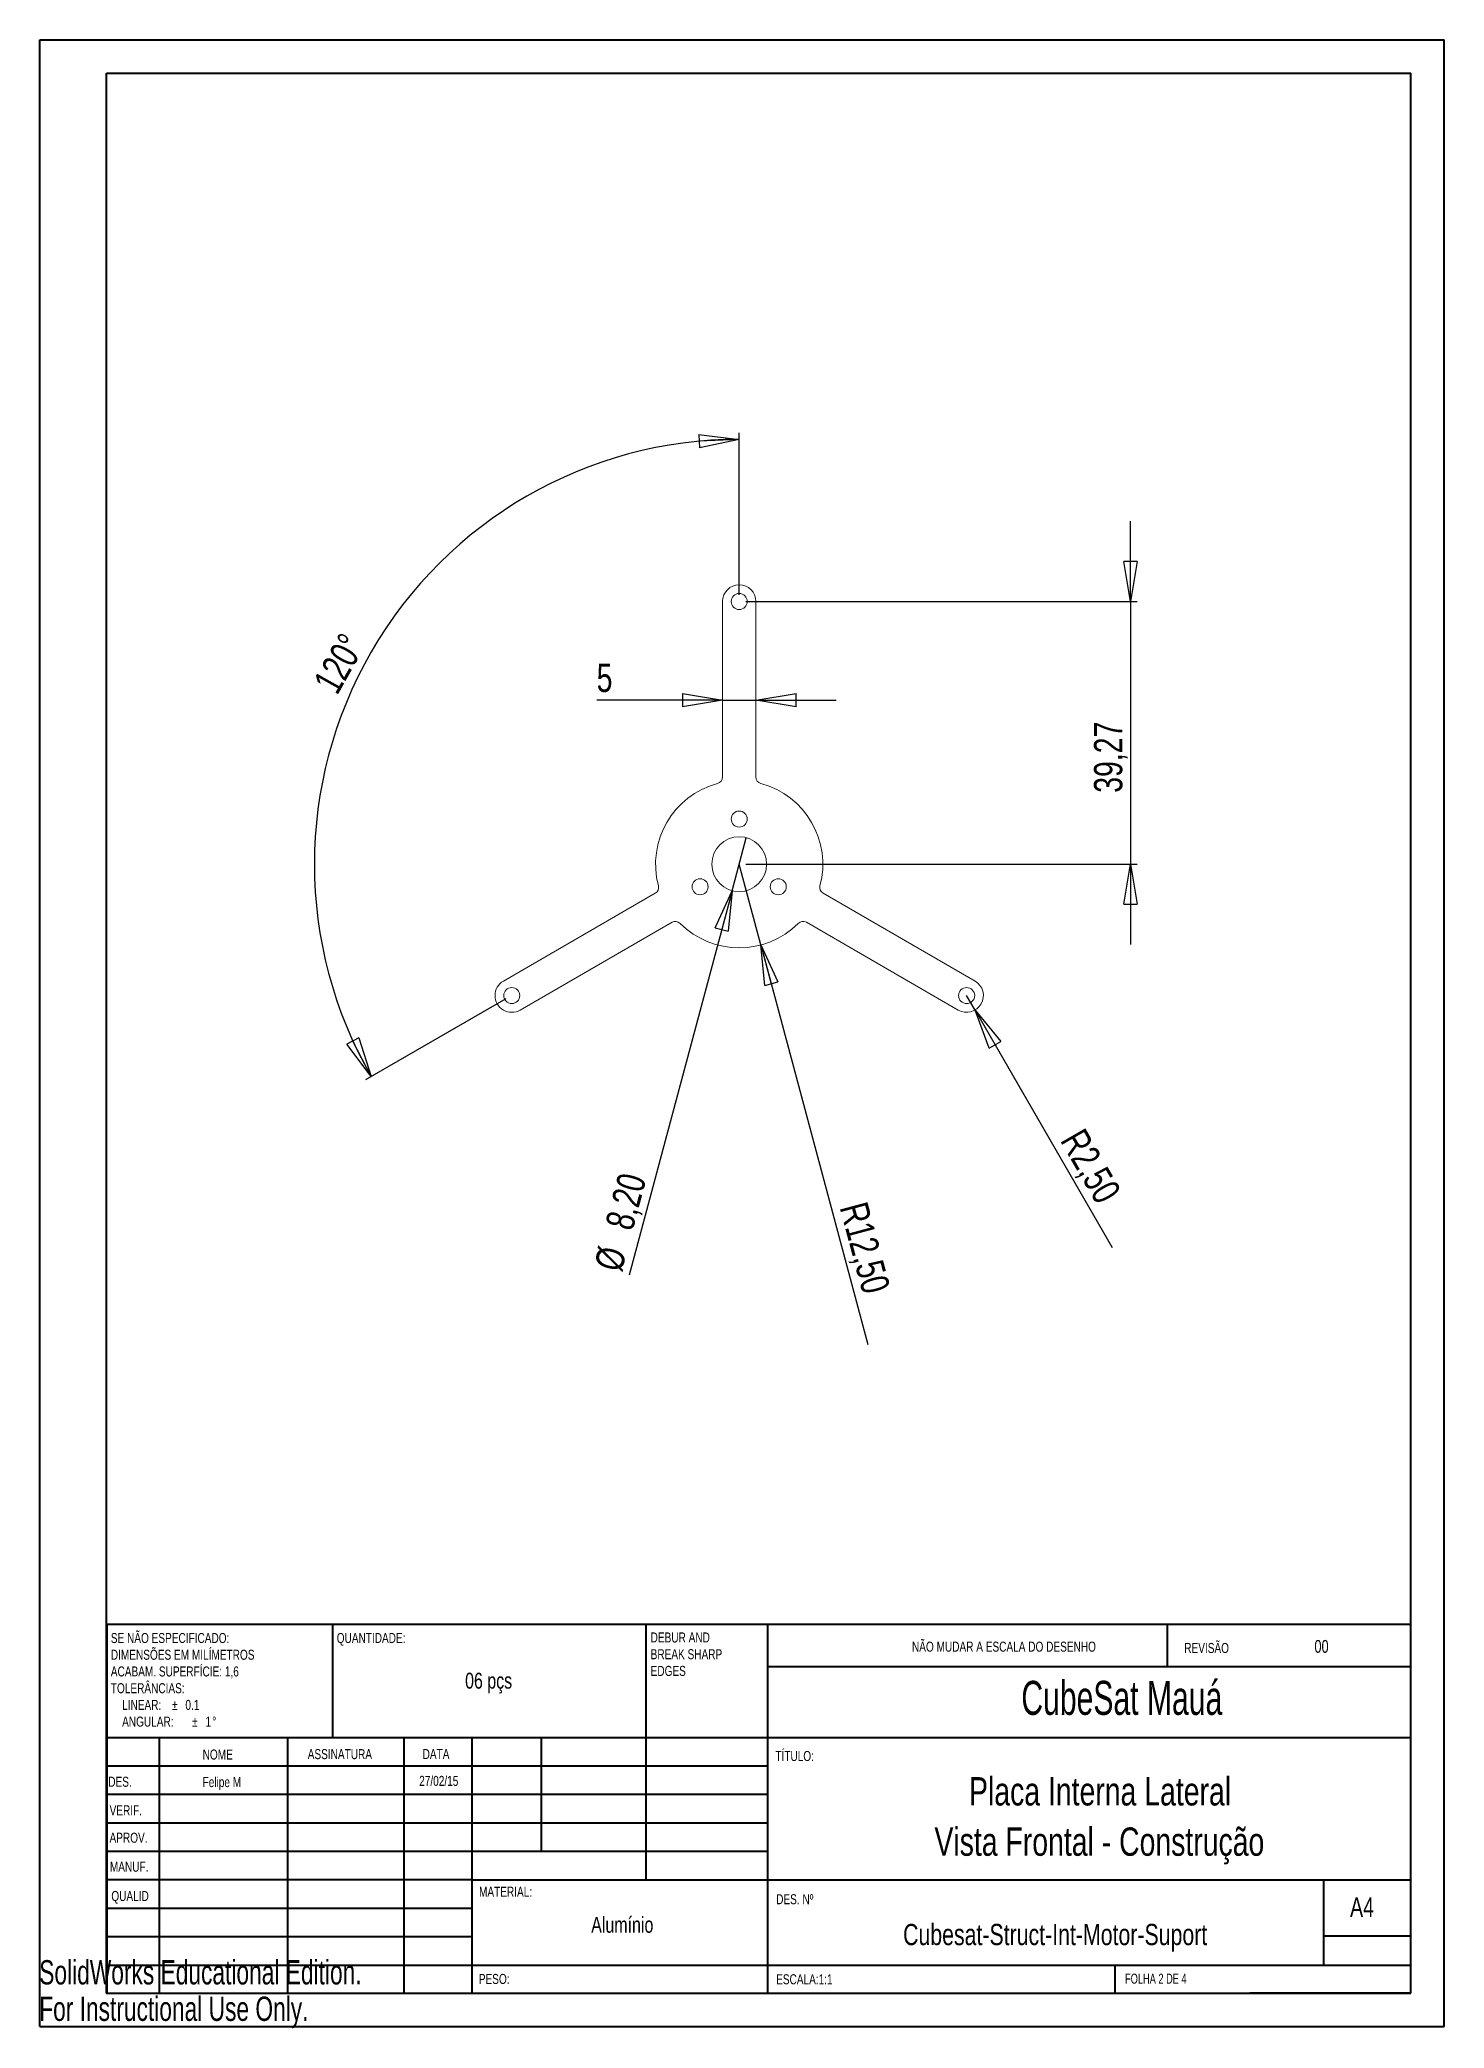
# Paper-space layout 'Folha02' of a CAD drawing. Header units: millimetres. Extents: x 0 to 210, y 0 to 297.
import ezdxf

# ---------------------------------------------------------------- set-up
doc = ezdxf.new("R2010")
doc.units = ezdxf.units.MM
doc.layers.add('FORMAT', color=7, linetype='Continuous')
doc.styles.add('SLDTEXTSTYLE0', font='TXT', dxfattribs={"width": 0.75})
doc.styles.add('SLDTEXTSTYLE1', font='TXT', dxfattribs={"width": 0.663})
doc.styles.add('SLDTEXTSTYLE2', font='TXT', dxfattribs={"width": 0.6875})
doc.styles.add('SLDTEXTSTYLE3', font='TXT', dxfattribs={"width": 0.7})
doc.dimstyles.new('SLDDIMSTYLE0', dxfattribs={"dimtxt": 4.233333, "dimasz": 5.9944, "dimexe": 0, "dimexo": 0.0625, "dimgap": 1.058333, "dimtad": 1, "dimrnd": 1e-09, "dimzin": 12, "dimdsep": 46, "dimtxsty": 'SLDTEXTSTYLE0', "dimblk1": 'CLOSED', "dimblk2": 'CLOSED', "dimsah": 1, "dimcen": 0, "dimadec": 0, "dimazin": 3, "dimtfac": 1, "dimtofl": 0, "dimtmove": 0, "dimatfit": 3, "dimldrblk": 'CLOSED', "dimfxl": 0, "dimfrac": 2, "dimtolj": 1, "dimtzin": 12, "dimarcsym": 0})
doc.dimstyles.new('SLDDIMSTYLE1', dxfattribs={"dimtxt": 4.233333, "dimasz": 5.9944, "dimexe": 0, "dimexo": 0.0625, "dimgap": 1.058333, "dimtad": 1, "dimrnd": 1e-09, "dimzin": 12, "dimdsep": 46, "dimtxsty": 'SLDTEXTSTYLE0', "dimblk1": 'NONE', "dimblk2": 'CLOSED', "dimsah": 1, "dimcen": 0, "dimadec": 0, "dimazin": 3, "dimtfac": 1, "dimtmove": 0, "dimatfit": 3, "dimldrblk": 'NONE', "dimfxl": 0, "dimfrac": 2, "dimtolj": 1, "dimtzin": 12, "dimarcsym": 0})
doc.dimstyles.new('SLDDIMSTYLE2', dxfattribs={"dimtxt": 4.233333, "dimasz": 5.9944, "dimexe": 0, "dimexo": 0.0625, "dimgap": 1.058333, "dimtad": 1, "dimrnd": 1e-09, "dimzin": 12, "dimdsep": 46, "dimtxsty": 'SLDTEXTSTYLE0', "dimblk1": 'CLOSED', "dimblk2": 'CLOSED', "dimsah": 1, "dimcen": 0.09, "dimadec": 0, "dimazin": 3, "dimtfac": 1, "dimtmove": 0, "dimatfit": 0, "dimldrblk": 'CLOSED', "dimfxl": 0, "dimfrac": 2, "dimtolj": 1, "dimtzin": 12, "dimarcsym": 0})
doc.dimstyles.new('SLDDIMSTYLE3', dxfattribs={"dimtxt": 4.233333, "dimasz": 5.9944, "dimexe": 0, "dimexo": 0.0625, "dimgap": 1.058333, "dimtad": 1, "dimdec": 4, "dimzin": 12, "dimdsep": 46, "dimtxsty": 'SLDTEXTSTYLE0', "dimblk1": 'CLOSED', "dimblk2": 'CLOSED', "dimsah": 1, "dimcen": 0.09, "dimazin": 3, "dimtfac": 1, "dimtofl": 0, "dimtmove": 0, "dimatfit": 3, "dimldrblk": 'CLOSED', "dimfxl": 0, "dimfrac": 2, "dimtolj": 1, "dimtzin": 12, "dimarcsym": 0})

# ---------------------------------------------------------------- blocks, each defined once
blk = doc.blocks.new('SW_NOTE_2')
at = {"color": 0, "linetype": 'Continuous', "lineweight": 0, "char_height": 1.5, "attachment_point": 1, "style": 'SLDTEXTSTYLE0'}
for s, insert in [('DEBUR AND', (0, 1.93)), ('BREAK SHARP', (0, -0.57)), ('EDGES', (0, -3.07))]:
    blk.add_mtext(s, dxfattribs=dict(at, insert=insert))
blk = doc.blocks.new('SW_NOTE_3')
at = {"color": 0, "linetype": 'Continuous', "lineweight": 0, "char_height": 1.5, "attachment_point": 1, "style": 'SLDTEXTSTYLE0'}
for s, insert in [('SE NÃO ESPECIFICADO:', (0, 1.93)), ('ACABAM. SUPERFÍCIE: 1,6', (0, -3.07)), ('DIMENSÕES EM MILÍMETROS', (0, -0.57)), ('TOLERÂNCIAS:', (0, -5.57)), ('LINEAR:', (1.69, -8.07)), ('%%p', (9.16, -8.07)), ('0.1', (11.15, -8.07)), ('ANGULAR:', (1.69, -10.57)), ('%%p', (12.16, -10.57)), ('1', (14.15, -10.57)), ('%%d', (15.16, -10.57))]:
    blk.add_mtext(s, dxfattribs=dict(at, insert=insert))
blk = doc.blocks.new('_CLOSED')
at = {"color": 0, "linetype": 'ByBlock', "lineweight": -2}
for p, q in [((-1, 0.166667), (0, 0)), ((-1, 0.166667), (-1, -0.166667)), ((0, 0), (-1, -0.166667)), ((0, 0), (-1, 0))]:
    blk.add_line(p, q, dxfattribs=at)
blk = doc.blocks.new('_D')
at = {"layer": 'FORMAT'}
for q in [(104.66, 173.97), (123.9, 102.15)]:
    blk.add_line((107.9, 161.89), q, dxfattribs=at)
at = {"layer": 'FORMAT', "xscale": 5.9944, "yscale": 5.9944, "rotation": 105.0000000000002}
blk.add_blockref('_CLOSED', (107.9, 161.89, 10.7), dxfattribs=at)
at = {"layer": 'FORMAT', "insert": (123.75, 123.78, 10.7), "char_height": 4.233, "attachment_point": 1, "rotation": 285, "style": 'SLDTEXTSTYLE0'}
blk.add_mtext('R12,50', dxfattribs=at)
blk = doc.blocks.new('_D_1')
at = {"layer": 'FORMAT'}
for q in [(105.72, 177.93), (88.2, 112.53)]:
    blk.add_line((103.6, 170.01), q, dxfattribs=at)
at = {"layer": 'FORMAT', "xscale": 5.9944, "yscale": 5.9944, "rotation": 75.00000000000014}
blk.add_blockref('_CLOSED', (103.6, 170.01, 10.7), dxfattribs=at)
at = {"layer": 'FORMAT', "char_height": 4.233, "attachment_point": 1, "rotation": 75, "style": 'SLDTEXTSTYLE0'}
for s, insert in [('8,20', (84.59, 120.11, 10.7)), ('%%c', (82.93, 113.94, 10.7))]:
    blk.add_mtext(s, dxfattribs=dict(at, insert=insert))
blk = doc.blocks.new('_NONE')
blk = doc.blocks.new('_D_2')
at = {"layer": 'FORMAT'}
for q in [(138.67, 154.33), (160.43, 116.65)]:
    blk.add_line((139.92, 152.17), q, dxfattribs=at)
at = {"layer": 'FORMAT', "xscale": 5.9944, "yscale": 5.9944, "rotation": 120.0000000000003}
blk.add_blockref('_CLOSED', (139.92, 152.17, 10.7), dxfattribs=at)
at = {"layer": 'FORMAT', "insert": (156.24, 134.79, 10.7), "char_height": 4.233, "attachment_point": 1, "rotation": 300, "style": 'SLDTEXTSTYLE0'}
blk.add_mtext('R2,50', dxfattribs=at)
blk = doc.blocks.new('_D_3')
at = {"layer": 'FORMAT'}
for p, q in [((163.17, 213.24), (163.17, 225.23)), ((105.65, 213.24), (164.16, 213.24)), ((163.17, 213.24), (163.17, 173.97)), ((105.65, 173.97), (164.16, 173.97)), ((163.17, 173.97), (163.17, 161.98))]:
    blk.add_line(p, q, dxfattribs=at)
at = {"layer": 'FORMAT', "xscale": 5.9944, "yscale": 5.9944}
for p, rotation in [((163.17, 213.24, 10.7), 270.0000000000003), ((163.17, 173.97, 10.7), 90.00000000000031)]:
    blk.add_blockref('_CLOSED', p, dxfattribs=dict(at, rotation=rotation))
at = {"layer": 'FORMAT', "insert": (157.71, 184.65, 10.7), "char_height": 4.233, "attachment_point": 1, "rotation": 90, "style": 'SLDTEXTSTYLE0'}
blk.add_mtext('39,27', dxfattribs=at)
blk = doc.blocks.new('_D_4')
at = {"layer": 'FORMAT'}
for p, q in [((104.66, 214.23), (104.66, 238.47)), ((69.79, 153.84), (48.8, 141.72))]:
    blk.add_line(p, q, dxfattribs=at)
blk.add_arc((104.66, 173.97), 63.52, 90, 210, dxfattribs=at)
at = {"layer": 'FORMAT', "xscale": 5.9944, "yscale": 5.9944}
for p, rotation in [((104.66, 237.48, 10.7), 2.695718588353889), ((49.65, 142.21, 10.7), 297.304281411647)]:
    blk.add_blockref('_CLOSED', p, dxfattribs=dict(at, rotation=rotation))
at = {"layer": 'FORMAT', "insert": (40.84, 201.18, 10.7), "char_height": 4.233, "attachment_point": 1, "rotation": 60.6728, "style": 'SLDTEXTSTYLE0'}
blk.add_mtext('120°', dxfattribs=at)
blk = doc.blocks.new('_D_5')
at = {"layer": 'FORMAT'}
for p, q in [((102.16, 198.48), (83.35, 198.48)), ((102.16, 198.48), (107.16, 198.48)), ((107.16, 198.48), (119.15, 198.48))]:
    blk.add_line(p, q, dxfattribs=at)
at = {"layer": 'FORMAT', "xscale": 5.9944, "yscale": 5.9944}
blk.add_blockref('_CLOSED', (102.16, 198.48, 10.7), dxfattribs=at)
at = {"layer": 'FORMAT', "xscale": 5.9944, "yscale": 5.9944, "rotation": 180.0000000000003}
blk.add_blockref('_CLOSED', (107.16, 198.48, 10.7), dxfattribs=at)
at = {"layer": 'FORMAT', "insert": (83.35, 203.94, 10.7), "char_height": 4.23, "attachment_point": 1, "style": 'SLDTEXTSTYLE0'}
blk.add_mtext('5', dxfattribs=at)

psp = doc.layouts.new('Folha02')

# ---------------------------------------------------------------- linework, layer by layer
at = {"color": 7, "linetype": 'Continuous', "lineweight": 40}
for p, q in [((0.07884, 0.21478), (0.07884, 297.21478)), ((0.07884, 297.21478), (210.07884, 297.21478)), ((210.07884, 0.21478), (210.07884, 297.21478)), ((210.07884, 292.21478), (210.07884, 297.21478)), ((10.07884, 292.21478), (205.07884, 292.21478)), ((10.07884, 5.21478), (10.07884, 292.21478)), ((205.07884, 5.21478), (205.07884, 292.21478)), ((10.11082, 60.37093), (205.07884, 60.37093)), ((10.11082, 60.37093), (10.11082, 5.12093)), ((43.91082, 43.37093), (43.91082, 60.37093)), ((90.71082, 60.37093), (90.71082, 22.12093)), ((108.91082, 60.37093), (108.91082, 5.12093)), ((168.67884, 54.08978), (168.67884, 60.46478)), ((205.07884, 53.99593), (108.91082, 53.99593)), ((205.07884, 43.37093), (10.11082, 43.37093)), ((17.91082, 43.37093), (17.91082, 5.12093)), ((37.10177, 43.37093), (37.10177, 5.12093)), ((54.50975, 43.37093), (54.50975, 5.12093)), ((64.71082, 5.12093), (64.71082, 43.37093)), ((75.11082, 26.37093), (75.11082, 43.37093)), ((108.91082, 39.12093), (10.11082, 39.12093)), ((108.91082, 34.87093), (10.11082, 34.87093)), ((108.91082, 30.62093), (10.11082, 30.62093)), ((108.91082, 26.37093), (10.11082, 26.37093)), ((64.71082, 22.12093), (10.11082, 22.12093)), ((64.71082, 22.12093), (205.07884, 22.12093)), ((192.07884, 9.46478), (192.07884, 22.21478)), ((64.71082, 17.87086), (10.11082, 17.87086)), ((64.71082, 13.62093), (10.11082, 13.62093)), ((205.07884, 13.71478), (192.07884, 13.71478)), ((10.11082, 9.37093), (205.07884, 9.37093)), ((160.87884, 5.21478), (160.87884, 9.46478)), ((10.07884, 5.21478), (205.07884, 5.21478)), ((205.07884, 5.21478), (180.98831, 5.21478)), ((0.07884, 0.21478), (210.07884, 0.21478))]:
    psp.add_line(p, q, dxfattribs=at)
at = {"color": 7, "linetype": 'Continuous', "lineweight": 15}
for p, q in [((102.15995, 213.23932), (102.15995, 187.00693)), ((107.15995, 187.00693), (107.15995, 213.23932)), ((92.11836, 169.61439), (69.40044, 156.49819)), ((139.91946, 156.49819), (117.20154, 169.61439)), ((71.90044, 152.16807), (94.61836, 165.28426)), ((114.70154, 165.28426), (137.41946, 152.16807))]:
    psp.add_line(p, q, dxfattribs=at)
for centre, radius in [((104.65995, 213.23932), 1.2), ((104.65995, 180.71853), 1.2), ((104.65995, 173.96853), 4.1), ((98.81428, 170.59353), 1.2), ((110.50562, 170.59353), 1.2), ((70.65044, 154.33313), 1.2), ((138.66946, 154.33313), 1.2)]:
    psp.add_circle(centre, radius, dxfattribs=at)
for centre, radius, start, end in [((104.65995, 213.23932), 2.5, 0, 180), ((104.65995, 173.96853), 12.5, 105.0261138, 194.9738862), ((101.15995, 187.00693), 1, 285.0261138, 0), ((108.15995, 187.00693), 1, 180, 254.9738862), ((104.65995, 173.96853), 12.5, 345.0261138, 74.9738862), ((91.61836, 170.48041), 1, 300, 14.9738862), ((117.70154, 170.48041), 1, 165.0261138, 240), ((95.11836, 164.41824), 1, 45.0261138, 120), ((104.65995, 173.96853), 12.5, 225.0261138, 314.9738862), ((114.20154, 164.41824), 1, 60, 134.9738862), ((70.65044, 154.33313), 2.5, 120, 300), ((138.66946, 154.33313), 2.5, 240, 60)]:
    psp.add_arc(centre, radius, start, end, dxfattribs=at)

# ---------------------------------------------------------------- block references
at = {"color": 7, "linetype": 'Continuous', "lineweight": 0}
for name, p in [('SW_NOTE_3', (10.70449, 57.1083)), ('SW_NOTE_2', (91.42004, 57.19042))]:
    psp.add_blockref(name, p, dxfattribs=at)

# ---------------------------------------------------------------- texts
for s, insert, char_height, attachment_point, style in [('QUANTIDADE:', (44.48211, 59.0402), 1.5, 1, 'SLDTEXTSTYLE0'), ('NÃO MUDAR A ESCALA DO DESENHO', (130.49348, 57.74777), 1.5, 1, 'SLDTEXTSTYLE0'), ('REVISÃO', (171.20643, 57.54969), 1.5, 1, 'SLDTEXTSTYLE0'), ('00', (191.73132, 57.9901), 1.905, 2, 'SLDTEXTSTYLE0'), ('06 pçs', (67.19359, 53.1021), 2.38125, 2, 'SLDTEXTSTYLE0'), ('CubeSat Mauá', (161.86869, 51.88334), 5.08, 2, 'SLDTEXTSTYLE1'), ('NOME', (24.43306, 41.62241), 1.5, 1, 'SLDTEXTSTYLE0'), ('ASSINATURA', (40.14441, 41.68268), 1.5, 1, 'SLDTEXTSTYLE0'), ('DATA', (57.32552, 41.69711), 1.5, 1, 'SLDTEXTSTYLE0'), ('TÍTULO:', (110.06701, 41.39926), 1.5, 1, 'SLDTEXTSTYLE0'), ('DES.', (10.32297, 37.55064), 1.5, 1, 'SLDTEXTSTYLE0'), ('Felipe M', (27.31025, 37.50429), 1.4986, 2, 'SLDTEXTSTYLE0'), ('27/02/15', (59.74008, 37.68003), 1.4986, 2, 'SLDTEXTSTYLE0'), ('Placa Interna Lateral', (158.6183, 37.48743), 4.2333333, 2, 'SLDTEXTSTYLE0'), ('VERIF.', (10.52129, 33.27533), 1.5, 1, 'SLDTEXTSTYLE0'), ('APROV.', (10.51254, 29.18522), 1.5, 1, 'SLDTEXTSTYLE0'), ('MANUF.', (10.56601, 24.85463), 1.5, 1, 'SLDTEXTSTYLE0'), ('MATERIAL:', (65.75668, 21.10698), 1.5, 1, 'SLDTEXTSTYLE0'), ('QUALID', (10.77986, 20.47058), 1.5, 1, 'SLDTEXTSTYLE0'), ('DES. Nº', (110.18479, 19.98957), 1.5, 1, 'SLDTEXTSTYLE0'), ('A4', (195.99983, 19.51522), 2.910417, 1, 'SLDTEXTSTYLE0'), ('Alumínio', (87.17929, 16.60649), 2.38125, 2, 'SLDTEXTSTYLE0'), ('Cubesat-Struct-Int-Motor-Suport', (151.90313, 15.55076), 3.175, 2, 'SLDTEXTSTYLE0'), ('PESO:', (65.72863, 8.07024), 1.4986, 1, 'SLDTEXTSTYLE0'), ('ESCALA:1:1', (110.18479, 8.02101), 1.5, 1, 'SLDTEXTSTYLE0'), ('FOLHA 2 DE 4', (162.35714, 8.11487), 1.5, 1, 'SLDTEXTSTYLE2')]:
    psp.add_mtext(s, dxfattribs=dict(at, insert=insert, char_height=char_height, attachment_point=attachment_point, style=style))
at = {"color": 7, "linetype": 'Continuous', "char_height": 3.633, "attachment_point": 1, "style": 'SLDTEXTSTYLE3'}
for s, insert in [('SolidWorks Educational Edition.', (0, 10.13268)), ('For Instructional Use Only.', (0, 4.68318))]:
    psp.add_mtext(s, dxfattribs=dict(at, insert=insert))
at = {"layer": 'FORMAT', "insert": (158.51638, 29.96888), "char_height": 4.2333333, "attachment_point": 2, "style": 'SLDTEXTSTYLE0'}
psp.add_mtext('Vista Frontal - Construção', dxfattribs=at)

# ---------------------------------------------------------------- dimensions: what is measured, and where the dimension line sits
at = {"layer": 'FORMAT'}
dim = psp.add_angular_dim_2l(base=(49.65396, 205.72625), line1=((104.65995, 213.23932), (104.65995, 173.96853)), line2=((70.65044, 154.33313), (104.65995, 173.96853)), dimstyle='SLDDIMSTYLE3', dxfattribs=at)
dim.commit()
dim.dimension.update_dxf_attribs({"geometry": '_D_4', "text_midpoint": (49.28485, 205.07817), "dimtype": 162})
dim = psp.add_linear_dim(base=(163.16946, 173.96853), p1=(104.65995, 213.23932), p2=(104.65995, 173.96853), angle=90, dimstyle='SLDDIMSTYLE2', dxfattribs=at)
dim.commit()
dim.dimension.update_dxf_attribs({"geometry": '_D_3', "text_midpoint": (163.16946, 193.40238), "dimtype": 160})
dim = psp.add_linear_dim(base=(107.15995, 198.48112), p1=(102.15995, 187.00693), p2=(107.15995, 187.00693), dimstyle='SLDDIMSTYLE2', dxfattribs=at)
dim.commit()
dim.dimension.update_dxf_attribs({"geometry": '_D_5', "text_midpoint": (86.63532, 198.48112), "dimtype": 160})
dim = psp.add_diameter_dim_2p(p1=(105.72111, 177.92882), p2=(103.59879, 170.00823), dimstyle='SLDDIMSTYLE1', dxfattribs=at)
dim.commit()
dim.dimension.update_dxf_attribs({"geometry": '_D_1', "text_midpoint": (90.85522, 122.44856), "dimtype": 163})
for center, mpoint, picture, middle in [((104.65995, 173.96853), (107.89519, 161.89446), '_D', (121.21736, 112.17547)), ((138.66946, 154.33313), (139.91946, 152.16807), '_D_2', (156.05576, 124.21919))]:
    dim = psp.add_radius_dim(center=center, mpoint=mpoint, dimstyle='SLDDIMSTYLE0', dxfattribs=at)
    dim.commit()
    dim.dimension.update_dxf_attribs({"geometry": picture, "text_midpoint": middle, "dimtype": 164})

doc.saveas('drawing.dxf')
